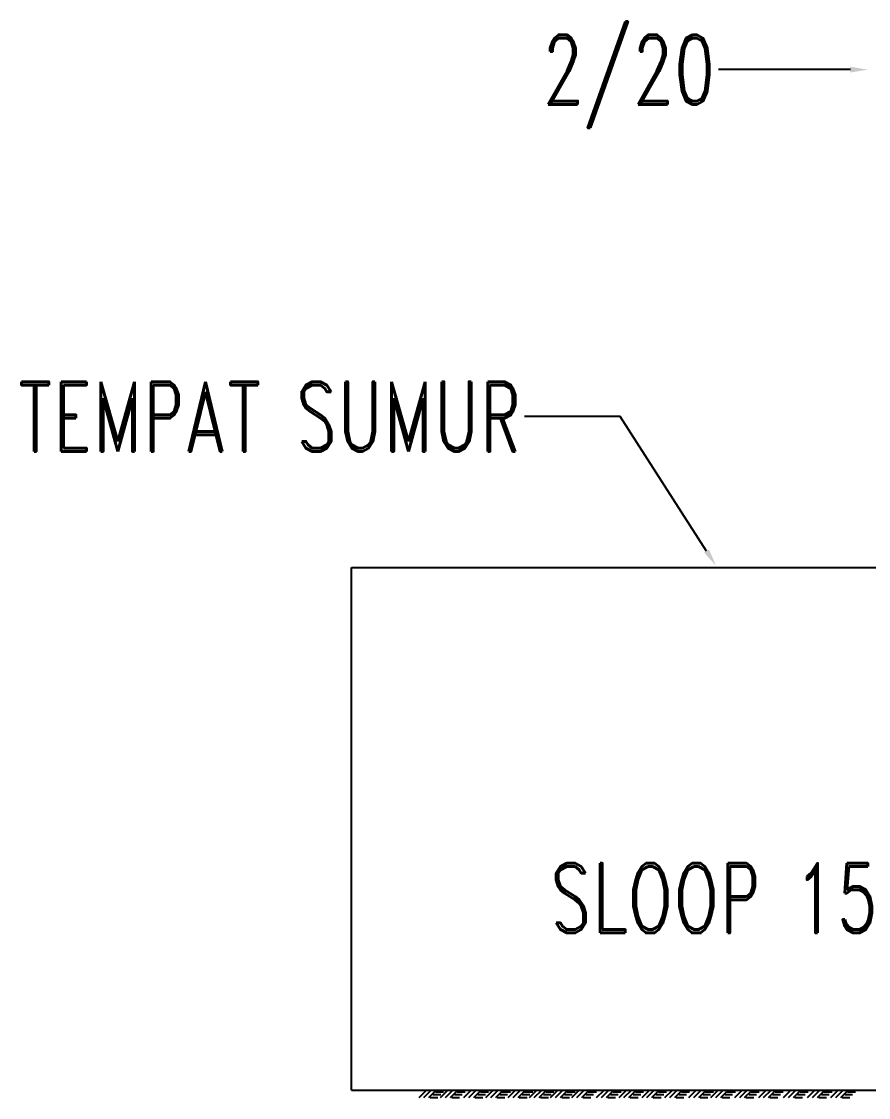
# Model space of a CAD drawing. Header units: metres. Extents: x -50 to 791, y -10 to 584.
# Drawn here: x 274.48 to 298.78, y 366.55 to 397.44 of the extents above; entities that cross this region are included whole.
import ezdxf
from ezdxf.enums import TextEntityAlignment as Align

# ---------------------------------------------------------------- set-up
doc = ezdxf.new("R2010")
doc.units = ezdxf.units.M
doc.layers.get('0').update_dxf_attribs({"linetype": 'CONTINUOUS'})
doc.layers.add('DIM', color=7, linetype='CONTINUOUS')
doc.styles.add('ROMAND', font='ROMAND.shx', dxfattribs={"width": 0.7})

msp = doc.modelspace()

# ---------------------------------------------------------------- linework, layer by layer
at = {"color": 4}
for p, q in [((283.95093, 366.7685), (283.95093, 381.7685)), ((283.95093, 381.7685), (308.20093, 381.7685))]:
    msp.add_line(p, q, dxfattribs=at)
at = {"color": 3}
msp.add_line((283.95093, 366.7685), (307.45093, 366.7685), dxfattribs=at)
for p, q in [((285.88318, 366.55379), (286.09532, 366.76593)), ((286.0246, 366.55379), (286.23674, 366.76593)), ((286.16603, 366.55379), (286.37816, 366.76593)), ((286.284, 366.63658), (286.50473, 366.63658)), ((286.35443, 366.71587), (286.58787, 366.71587)), ((286.50235, 366.55379), (286.71448, 366.76593)), ((286.64377, 366.55379), (286.8559, 366.76593)), ((286.78519, 366.55379), (286.99732, 366.76593)), ((286.90316, 366.63658), (287.1239, 366.63658)), ((286.9736, 366.71587), (287.20703, 366.71587)), ((287.17226, 366.55379), (287.38439, 366.76593)), ((287.31368, 366.55379), (287.52581, 366.76593)), ((287.4551, 366.55379), (287.66724, 366.76593)), ((287.57308, 366.63658), (287.79381, 366.63658)), ((287.64351, 366.71587), (287.87695, 366.71587)), ((287.80158, 366.55379), (288.01371, 366.76593)), ((287.943, 366.55379), (288.15513, 366.76593)), ((288.08442, 366.55379), (288.29655, 366.76593)), ((288.20239, 366.63658), (288.42313, 366.63658)), ((288.27283, 366.71587), (288.50626, 366.71587)), ((288.44104, 366.55379), (288.65317, 366.76593)), ((288.58246, 366.55379), (288.79459, 366.76593)), ((288.72388, 366.55379), (288.93601, 366.76593)), ((288.84186, 366.63658), (289.06259, 366.63658)), ((288.91229, 366.71587), (289.14573, 366.71587)), ((289.05005, 366.55379), (289.26218, 366.76593)), ((289.19147, 366.55379), (289.40361, 366.76593)), ((289.33289, 366.55379), (289.54503, 366.76593)), ((289.45087, 366.63658), (289.6716, 366.63658)), ((289.5213, 366.71587), (289.75474, 366.71587)), ((289.65906, 366.55379), (289.8712, 366.76593)), ((289.80049, 366.55379), (290.01262, 366.76593)), ((289.94191, 366.55379), (290.15404, 366.76593)), ((290.05988, 366.63658), (290.28061, 366.63658)), ((290.13032, 366.71587), (290.36375, 366.71587)), ((290.26808, 366.55379), (290.48021, 366.76593)), ((290.4095, 366.55379), (290.62163, 366.76593)), ((290.55092, 366.55379), (290.76306, 366.76593)), ((290.6689, 366.63658), (290.88963, 366.63658)), ((290.73933, 366.71587), (290.97277, 366.71587)), ((290.9791, 366.55379), (291.19123, 366.76593)), ((291.12052, 366.55379), (291.33265, 366.76593)), ((291.26194, 366.55379), (291.47407, 366.76593)), ((291.37992, 366.63658), (291.60065, 366.63658)), ((291.45035, 366.71587), (291.68379, 366.71587)), ((291.62344, 366.55379), (291.83557, 366.76593)), ((291.76486, 366.55379), (291.97699, 366.76593)), ((291.90628, 366.55379), (292.11841, 366.76593)), ((292.02425, 366.63658), (292.24499, 366.63658)), ((292.09469, 366.71587), (292.32812, 366.71587)), ((292.28178, 366.55379), (292.49391, 366.76593)), ((292.4232, 366.55379), (292.63533, 366.76593)), ((292.56462, 366.55379), (292.77675, 366.76593)), ((292.6826, 366.63658), (292.90333, 366.63658)), ((292.75303, 366.71587), (292.98647, 366.71587)), ((292.94012, 366.55379), (293.15225, 366.76593)), ((293.08154, 366.55379), (293.29367, 366.76593)), ((293.22296, 366.55379), (293.4351, 366.76593)), ((293.34094, 366.63658), (293.56167, 366.63658)), ((293.41137, 366.71587), (293.64481, 366.71587)), ((293.62648, 366.55379), (293.83861, 366.76593)), ((293.7679, 366.55379), (293.98003, 366.76593)), ((293.90932, 366.55379), (294.12146, 366.76593)), ((294.0273, 366.63658), (294.24803, 366.63658)), ((294.09773, 366.71587), (294.33117, 366.71587)), ((294.25681, 366.55379), (294.46894, 366.76593)), ((294.39823, 366.55379), (294.61036, 366.76593)), ((294.53965, 366.55379), (294.75178, 366.76593)), ((294.65763, 366.63658), (294.87836, 366.63658)), ((294.72806, 366.71587), (294.9615, 366.71587)), ((294.94317, 366.55379), (295.1553, 366.76593)), ((295.08459, 366.55379), (295.29672, 366.76593)), ((295.22601, 366.55379), (295.43814, 366.76593)), ((295.34398, 366.63658), (295.56472, 366.63658)), ((295.41442, 366.71587), (295.64785, 366.71587)), ((295.62952, 366.55379), (295.84166, 366.76593)), ((295.77095, 366.55379), (295.98308, 366.76593)), ((295.91237, 366.55379), (296.1245, 366.76593)), ((296.03034, 366.63658), (296.25107, 366.63658)), ((296.10077, 366.71587), (296.33421, 366.71587)), ((296.3439, 366.55379), (296.55603, 366.76593)), ((296.48532, 366.55379), (296.69745, 366.76593)), ((296.62674, 366.55379), (296.83887, 366.76593)), ((296.74471, 366.63658), (296.96545, 366.63658)), ((296.81515, 366.71587), (297.04858, 366.71587)), ((297.03026, 366.55379), (297.24239, 366.76593)), ((297.17168, 366.55379), (297.38381, 366.76593)), ((297.3131, 366.55379), (297.52523, 366.76593)), ((297.43107, 366.63658), (297.6518, 366.63658)), ((297.50151, 366.71587), (297.73494, 366.71587)), ((297.7026, 366.55379), (297.91474, 366.76593)), ((297.84403, 366.55379), (298.05616, 366.76593)), ((297.98545, 366.55379), (298.19758, 366.76593)), ((298.10342, 366.63658), (298.32415, 366.63658)), ((298.17385, 366.71587), (298.40729, 366.71587)), ((286.20383, 366.55607), (286.42807, 366.55607)), ((286.82299, 366.55607), (287.04723, 366.55607)), ((287.49291, 366.55607), (287.71715, 366.55607)), ((288.12222, 366.55607), (288.34646, 366.55607)), ((288.76168, 366.55607), (288.98593, 366.55607)), ((289.3707, 366.55607), (289.59494, 366.55607)), ((289.97971, 366.55607), (290.20395, 366.55607)), ((290.58873, 366.55607), (290.81297, 366.55607)), ((291.29974, 366.55607), (291.52399, 366.55607)), ((291.94408, 366.55607), (292.16832, 366.55607)), ((292.60242, 366.55607), (292.82667, 366.55607)), ((293.26077, 366.55607), (293.48501, 366.55607)), ((293.94713, 366.55607), (294.17137, 366.55607)), ((294.57745, 366.55607), (294.8017, 366.55607)), ((295.26381, 366.55607), (295.48805, 366.55607)), ((295.95017, 366.55607), (296.17441, 366.55607)), ((296.66454, 366.55607), (296.88878, 366.55607)), ((297.3509, 366.55607), (297.57514, 366.55607)), ((298.02325, 366.55607), (298.24749, 366.55607))]:
    msp.add_line(p, q)
at = {"layer": 'DIM', "color": 40}
for p, q in [((298.25961, 396.05662), (294.48102, 396.05662)), ((291.65685, 386.0986), (288.90845, 386.0986)), ((294.13513, 382.23828), (291.65685, 386.0986))]:
    msp.add_line(p, q, dxfattribs=at)
for points in [[(298.25961, 396.13996), (298.25961, 395.97329), (298.75961, 396.05662)], [(294.20526, 382.2833), (294.065, 382.19326), (294.40525, 381.81753)]]:
    msp.add_solid(points, dxfattribs=at)

# ---------------------------------------------------------------- texts
at = {"layer": 'DIM', "color": 5, "style": 'ROMAND', "width": 0.7}
for s, p in [('2/20', (294.39102, 396.05662)), ('TEMPAT SUMUR', (288.81845, 386.0986)), ('SLOOP 15/15', (302.84003, 372.27877))]:
    msp.add_text(s, height=2, dxfattribs=at).set_placement(p, align=Align.MIDDLE_RIGHT)

doc.saveas('drawing.dxf')
